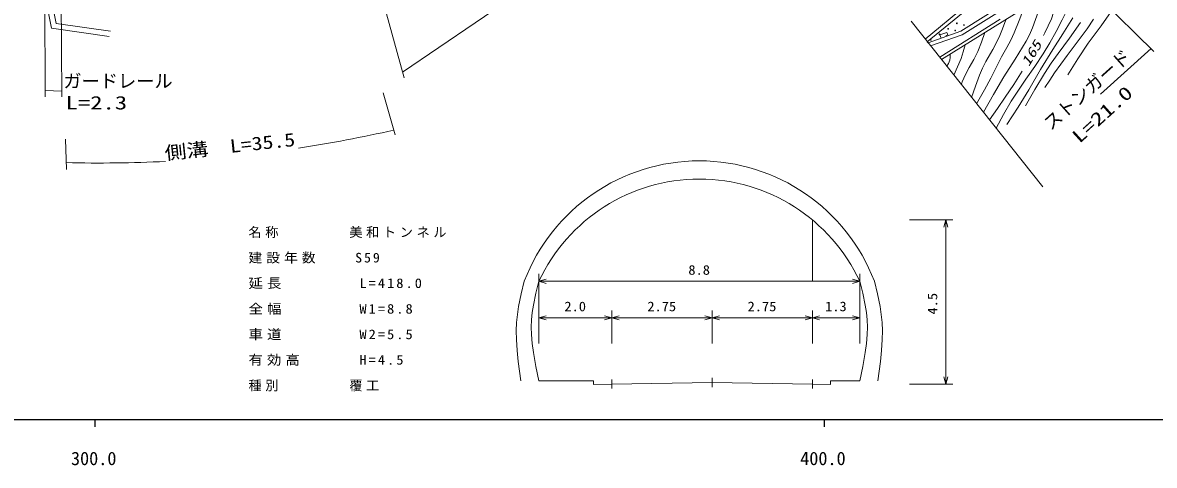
# Model space of a CAD drawing. Units: millimetres, scale not verified. Extents: x 12856 to 652856, y -57628 to 302372.
# Drawn here: x 330955 to 486151, y 121087 to 181725 of the extents above; entities that cross this region are included whole.
import ezdxf
from ezdxf.enums import TextEntityAlignment as Align

# ---------------------------------------------------------------- set-up
doc = ezdxf.new("R2010")
doc.units = ezdxf.units.MM
doc.header["$LTSCALE"] = 1000
for name, color, linetype, lineweight in [('M-STR-HTXT', 7, 'Continuous', 13), ('M-TTL-BAND', 7, 'Continuous', 25), ('S-BGD', 7, 'Continuous', 13), ('S-BGD-HTXT', 6, 'Continuous', 13)]:
    doc.layers.add(name, color=color, linetype=linetype, lineweight=lineweight)
doc.styles.add('ＭＳ ゴシック', font='')
doc.styles.add('ＭＳ 明朝', font='')
doc.styles.get('ＭＳ ゴシック').set_extended_font_data('MS Gothic')
doc.styles.get('ＭＳ 明朝').set_extended_font_data('MS Mincho')

# ---------------------------------------------------------------- blocks, each defined once
blk = doc.blocks.new('BUHIN1')
at = {"color": 7, "linetype": 'Continuous', "lineweight": 13}
blk.add_lwpolyline([(-77.8, -193), (0, 0), (36.1, -204.8)], dxfattribs=at)
blk = doc.blocks.new('BUHIN2')
at = {"color": 7, "linetype": 'Continuous', "lineweight": 13}
blk.add_lwpolyline([(77.8, 193), (0, 0), (-36.1, 204.8)], dxfattribs=at)

msp = doc.modelspace()

# ---------------------------------------------------------------- linework, layer by layer
at = {"layer": 'M-STR-HTXT'}
for p, q in [((439252, 146298), (439252, 154708)), ((452559, 154708), (458510, 154708)), ((457559, 154708), (457559, 132208)), ((401752, 137798), (401752, 147298)), ((401752, 146298), (445752, 146298)), ((445752, 147298), (445752, 137798)), ((401752, 141298), (411752, 141298)), ((411752, 142298), (411752, 137798)), ((411752, 141298), (425502, 141298)), ((425502, 142298), (425502, 137798)), ((425502, 141298), (439252, 141298)), ((439252, 142298), (439252, 137798)), ((439252, 141298), (445752, 141298)), ((409252, 132671), (401752, 132671)), ((409252, 132171), (409252, 132671)), ((411752, 132208), (409252, 132171)), ((411752, 132858), (411752, 131608)), ((425502, 132415), (411752, 132208)), ((425502, 133065), (425502, 131815)), ((439252, 132208), (425502, 132415)), ((439252, 132858), (439252, 131608)), ((439252, 132208), (441752, 132171)), ((441752, 132171), (441752, 132671)), ((441752, 132671), (445752, 132671)), ((458510, 132208), (452559, 132208))]:
    msp.add_line(p, q, dxfattribs=at)
for points in [[(457271, 153708), (457559, 154708), (457844, 153708)], [(399752, 146298), (399332, 144568), (398970, 142823), (398804, 141741), (398698, 140656), (398652, 139497), (398667, 138324), (398758, 136817), (398911, 135297), (399075, 133984), (399252, 132671)], [(401752, 146298), (401342, 144674), (400990, 143038), (400831, 142036), (400732, 141022), (400702, 140015), (400731, 138996), (400835, 137777), (401000, 136545), (401347, 134614), (401752, 132671)], [(445752, 146298), (446163, 144674), (446515, 143038), (446674, 142036), (446772, 141022), (446803, 140015), (446774, 138996), (446670, 137777), (446505, 136545), (446158, 134614), (445752, 132671)], [(447752, 146298), (448173, 144568), (448535, 142823), (448701, 141741), (448807, 140656), (448852, 139497), (448837, 138324), (448746, 136817), (448594, 135297), (448430, 133984), (448252, 132671)], [(457846, 133208), (457559, 132208), (457274, 133208)]]:
    msp.add_lwpolyline(points, dxfattribs=at)
for centre, radius, start, end in [((423752, 137093), 25704, 20.98296, 159.01706), ((423752, 136012), 24286, 25.05762, 154.94238)]:
    msp.add_arc(centre, radius, start, end, dxfattribs=at)
at = {"layer": 'M-TTL-BAND'}
for p, q in [((12856, 127372), (551856, 127372)), ((340856, 127372), (340856, 126372)), ((440856, 127372), (440856, 126372))]:
    msp.add_line(p, q, dxfattribs=at)
at = {"layer": 'S-BGD'}
for p, q in [((331531, 198107), (334923, 180968)), ((335540, 181613), (332283, 198107)), ((459612, 180549), (473896, 189552)), ((474787, 189439), (459785, 180073)), ((454735, 179473), (460256, 184025)), ((455015, 179121), (460443, 183538)), ((468294, 183726), (456959, 176678)), ((343013, 180572), (335540, 181613)), ((456720, 176978), (464988, 182195)), ((334923, 180968), (342842, 179830)), ((455153, 178947), (459612, 180549)), ((459785, 180073), (455461, 178561)), ((455153, 178947), (455015, 179121))]:
    msp.add_line(p, q, dxfattribs=at)
for points in [[(464441, 167271), (465458, 169140), (466527, 170977), (467510, 172494), (468544, 173980), (469759, 175706), (470921, 177461), (471817, 178978), (472663, 180530), (473494, 182090), (474270, 183675), (474582, 184451), (474837, 185244), (475047, 186155), (475199, 187083), (475269, 187611), (475336, 188151)], [(474300, 174584), (475661, 176753), (477077, 178896), (478842, 181299), (480554, 183732), (480916, 184401), (481224, 185096), (481472, 185816), (481666, 186569), (481810, 187359), (481902, 188163)], [(473127, 186763), (472885, 185357), (472584, 183962), (472338, 183103), (472035, 182263), (471609, 181288), (471121, 180325), (471025, 180149), (470929, 179973)], [(462712, 169444), (464088, 171890), (465523, 174317), (467072, 176733), (468565, 179172), (469031, 180072), (469447, 181006), (469871, 182145), (470241, 183309), (470522, 184295), (470794, 185296)], [(468248, 183697), (467621, 182007), (466939, 180343), (466455, 179315), (465917, 178315), (465205, 177057), (464541, 175761), (463728, 174125), (462859, 172515), (462320, 171569), (461771, 170628)], [(461096, 171476), (461603, 173010), (462167, 174529), (462584, 175479), (463057, 176403), (463986, 178051), (464860, 179725), (465345, 180893), (465779, 182095), (465792, 182133), (465808, 182180)], [(465911, 167765), (467454, 170136), (468947, 172540), (470555, 175310), (472210, 178041), (473619, 180194), (474987, 182395)], [(468490, 170344), (469772, 172577), (471103, 174775), (472011, 176160), (472973, 177516), (474516, 179599), (476017, 181726)], [(477818, 182204), (476915, 180891), (475955, 179602), (474190, 177244), (472476, 174852), (471794, 173855), (471124, 172850)], [(457853, 179917), (457684, 180388), (456743, 180050), (456912, 179579)], [(462881, 180360), (462431, 179065), (461927, 177796), (461382, 176688), (460777, 175596), (460269, 174623), (459810, 173616), (459739, 173451), (459664, 173277)], [(458651, 174550), (459174, 175665), (459644, 176810), (459940, 177738), (460184, 178683)], [(457692, 175756), (457921, 176151), (458095, 176571), (458156, 176948), (458158, 177351), (458157, 177382), (458156, 177422)], [(468014, 175075), (466886, 173277), (465706, 171511), (464623, 169963), (463524, 168424)]]:
    msp.add_lwpolyline(points, dxfattribs=at)
for centre in [(459071, 181635), (456678, 180127), (457874, 180881), (458850, 180660), (460046, 181414), (455482, 179373), (457653, 179906)]:
    msp.add_circle(centre, 49.8, dxfattribs=at)
at = {"layer": 'S-BGD-HTXT'}
for p, q in [((378795, 190405), (383258, 174181)), ((334005, 188589), (334061, 171567)), ((336182, 188757), (336350, 171567)), ((383044, 174957), (401397, 187406)), ((475988, 187680), (486096, 177771)), ((452785, 181925), (470835, 159233)), ((485695, 178164), (478763, 171924)), ((334059, 172414), (336342, 172329)), ((380375, 172134), (382057, 166368)), ((336852, 165763), (336963, 161614))]:
    msp.add_line(p, q, dxfattribs=at)
for start, end in [(278.58793, 282.75064), (268.58829, 272.84955)]:
    msp.add_arc((341450, 345631), 183133, start, end, dxfattribs=at)

# ---------------------------------------------------------------- block references
at = {"layer": 'M-STR-HTXT', "xscale": 5, "yscale": 5, "rotation": 95.91165}
for name, p in [('BUHIN1', (401752, 146298)), ('BUHIN2', (445752, 146298)), ('BUHIN1', (401752, 141298)), ('BUHIN2', (411752, 141298)), ('BUHIN1', (411752, 141298)), ('BUHIN2', (425502, 141298)), ('BUHIN1', (425502, 141298)), ('BUHIN2', (439252, 141298)), ('BUHIN1', (439252, 141298)), ('BUHIN2', (445752, 141298))]:
    msp.add_blockref(name, p, dxfattribs=at)

# ---------------------------------------------------------------- texts
at = {"layer": 'M-STR-HTXT', "style": 'ＭＳ ゴシック', "width": 1.1}
for s, p in [('8.8', (422246, 146798)), ('2.0', (405246, 141798)), ('2.75', (416621, 141798)), ('2.75', (430371, 141798)), ('1.3', (440996, 141798))]:
    msp.add_text(s, height=1320, dxfattribs=at).set_placement(p, align=Align.BOTTOM_LEFT)
msp.add_text('4.5', height=1320, rotation=90, dxfattribs=at).set_placement((456773, 141746), align=Align.BOTTOM_LEFT)
at = {"layer": 'M-STR-HTXT', "char_height": 1320, "attachment_point": 7, "style": 'ＭＳ ゴシック'}
for s, insert in [('\\T1.28;名称\u3000\u3000\u3000\u3000美和トンネル', (361927, 152224)), ('\\T1.29;\\W1.05;建設年数\u3000\u3000S59', (361927, 148724)), ('\\T1.28;\\W1.1;延長\u3000\u3000\u3000\u3000L=418.0', (361927, 145224)), ('\\T1.28;\\W1.1;全幅\u3000\u3000\u3000\u3000W1=8.8', (361927, 141724)), ('\\T1.28;\\W1.1;車道\u3000\u3000\u3000\u3000W2=5.5', (361927, 138224)), ('\\T1.28;\\W1.1;有効高\u3000\u3000\u3000H=4.5', (361927, 134724)), ('\\T1.28;種別\u3000\u3000\u3000\u3000覆工', (361927, 131224))]:
    msp.add_mtext(s, dxfattribs=dict(at, insert=insert))
at = {"layer": 'M-TTL-BAND', "style": 'ＭＳ ゴシック'}
for s, p in [('300.0', (340700, 120567)), ('400.0', (440700, 120567))]:
    msp.add_text(s, height=1833, dxfattribs=at).set_placement(p, align=Align.BOTTOM_CENTER)
at = {"layer": 'S-BGD', "style": 'ＭＳ 明朝', "oblique": 15, "width": 1.35}
msp.add_text('165', height=1320, rotation=59.1, dxfattribs=at).set_placement((469277, 175416), align=Align.BOTTOM_LEFT)
at = {"layer": 'S-BGD-HTXT', "style": 'ＭＳ ゴシック'}
msp.add_text('ストンガード', height=1833, rotation=41.8, dxfattribs=at).set_placement((472296, 166444), align=Align.BOTTOM_LEFT)
msp.add_text('ガードレール', height=1833, dxfattribs=at).set_placement((336532, 172265), align=Align.BOTTOM_LEFT)
for s, rotation, width, p in [('L=21.0', 42.1, 1.35, (476245, 164694)), ('側溝  L=35.5', 6.1, 1.2, (350591, 162382))]:
    msp.add_text(s, height=1833, rotation=rotation, dxfattribs=dict(at, width=width)).set_placement(p, align=Align.BOTTOM_LEFT)
at = {"layer": 'S-BGD-HTXT', "style": 'ＭＳ ゴシック', "width": 1.35}
msp.add_text('L=2.3', height=1833, dxfattribs=at).set_placement((336863, 169288), align=Align.BOTTOM_LEFT)

doc.saveas('drawing.dxf')
